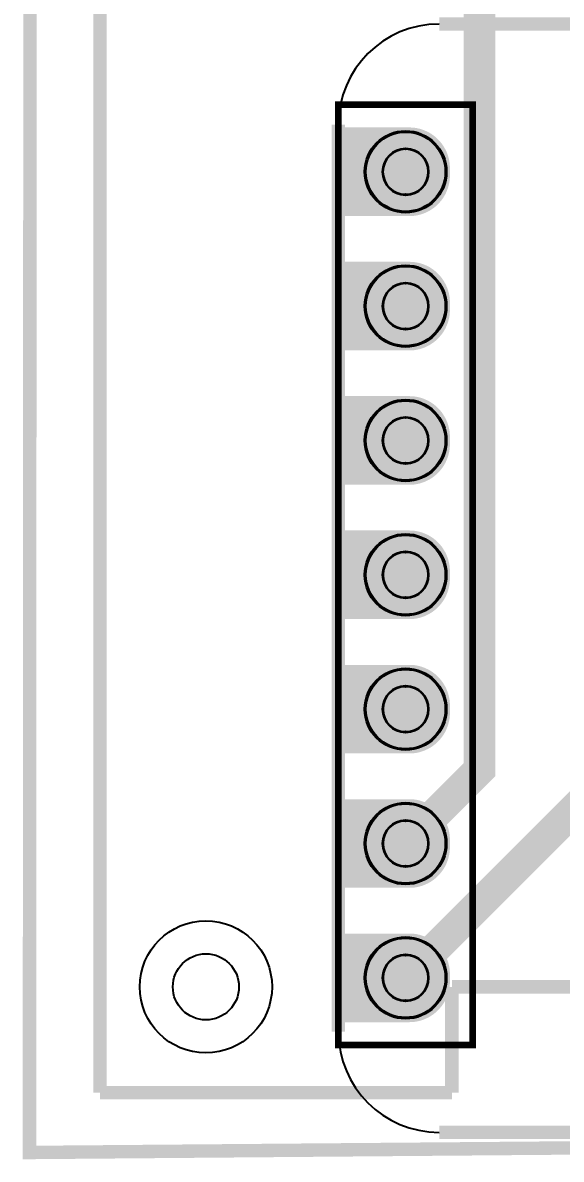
# Model space of a CAD drawing. Header units: millimetres. Extents: x 6.9 to 37.1, y 62.1 to 98.2.
# Drawn here: x 6.86 to 17.04, y 64.64 to 86.13 of the extents above; entities that cross this region are included whole.
import ezdxf

# ---------------------------------------------------------------- set-up
doc = ezdxf.new("R2010")
doc.units = ezdxf.units.MM
for name, color, linetype, true_color in [('BoardOutLine', 7, 'Continuous', 0xff00ff), ('BottomSolderMaskLayer', 7, 'Continuous', 0xaa00ff), ('Document', 7, 'Continuous', 0xffffff), ('Multi-Layer', 7, 'Continuous', 0xc0c0c0), ('TopLayer', 7, 'Continuous', 0xff0000), ('TopPasteMaskLayer', 7, 'Continuous', 0x808080), ('TopSilkLayer', 7, 'Continuous', 0xffcc00), ('TopSolderMaskLayer', 7, 'Continuous', 0x800080)]:
    doc.layers.add(name, color=color, linetype=linetype, true_color=true_color)

msp = doc.modelspace()

# ---------------------------------------------------------------- hatches: boundary and pattern name
at = {"layer": 'BottomSolderMaskLayer'}
for points in [[(13.322, 83.312, 1), (14.872, 83.312, 1)], [(13.322, 80.772, 1), (14.872, 80.772, 1)], [(13.322, 78.232, 1), (14.872, 78.232, 1)], [(13.322, 75.692, 1), (14.872, 75.692, 1)], [(13.322, 73.152, 1), (14.872, 73.152, 1)], [(13.322, 70.612, 1), (14.872, 70.612, 1)], [(13.322, 68.072, 1), (14.872, 68.072, 1)]]:
    msp.add_hatch(color=256, dxfattribs=at).paths.add_polyline_path(points)
at = {"layer": 'Multi-Layer'}
for points in [[(13.347, 83.312, 1), (14.847, 83.312, 1)], [(13.347, 80.772, 1), (14.847, 80.772, 1)], [(13.347, 78.232, 1), (14.847, 78.232, 1)], [(13.347, 75.692, 1), (14.847, 75.692, 1)], [(13.347, 73.152, 1), (14.847, 73.152, 1)], [(13.347, 70.612, 1), (14.847, 70.612, 1)], [(13.347, 68.072, 1), (14.847, 68.072, 1)]]:
    msp.add_hatch(color=256, dxfattribs=at).paths.add_polyline_path(points)
at = {"layer": 'TopLayer'}
for points in [[(12.776, 84.125), (14.161, 84.125), (14.2, 84.124), (14.239, 84.121), (14.278, 84.116), (14.316, 84.108), (14.354, 84.099), (14.392, 84.088), (14.429, 84.075), (14.465, 84.06), (14.501, 84.043), (14.535, 84.024), (14.569, 84.004), (14.601, 83.982), (14.632, 83.958), (14.662, 83.932), (14.69, 83.905), (14.717, 83.877), (14.743, 83.847), (14.767, 83.816), (14.789, 83.784), (14.809, 83.75), (14.828, 83.716), (14.845, 83.68), (14.86, 83.644), (14.873, 83.607), (14.884, 83.57), (14.893, 83.531), (14.901, 83.493), (14.906, 83.454), (14.909, 83.415), (14.91, 83.376), (14.91, 83.249), (14.909, 83.209), (14.906, 83.17), (14.901, 83.131), (14.894, 83.093), (14.884, 83.055), (14.873, 83.017), (14.86, 82.98), (14.845, 82.944), (14.828, 82.908), (14.81, 82.874), (14.789, 82.84), (14.767, 82.808), (14.743, 82.777), (14.717, 82.747), (14.69, 82.719), (14.662, 82.692), (14.632, 82.666), (14.601, 82.642), (14.569, 82.62), (14.535, 82.6), (14.501, 82.581), (14.465, 82.564), (14.429, 82.549), (14.392, 82.536), (14.354, 82.525), (14.316, 82.516), (14.278, 82.508), (14.239, 82.503), (14.2, 82.5), (14.161, 82.499), (12.776, 82.499), (12.776, 84.125)], [(12.776, 81.585), (14.161, 81.585), (14.2, 81.584), (14.239, 81.581), (14.278, 81.576), (14.316, 81.568), (14.354, 81.559), (14.392, 81.548), (14.429, 81.535), (14.465, 81.52), (14.501, 81.503), (14.535, 81.484), (14.569, 81.464), (14.601, 81.442), (14.632, 81.418), (14.662, 81.392), (14.69, 81.365), (14.717, 81.337), (14.743, 81.307), (14.767, 81.276), (14.789, 81.244), (14.809, 81.21), (14.828, 81.176), (14.845, 81.14), (14.86, 81.104), (14.873, 81.067), (14.884, 81.03), (14.893, 80.991), (14.901, 80.953), (14.906, 80.914), (14.909, 80.875), (14.91, 80.836), (14.91, 80.709), (14.909, 80.669), (14.906, 80.63), (14.901, 80.591), (14.894, 80.553), (14.884, 80.515), (14.873, 80.477), (14.86, 80.44), (14.845, 80.404), (14.828, 80.368), (14.81, 80.334), (14.789, 80.3), (14.767, 80.268), (14.743, 80.237), (14.717, 80.207), (14.69, 80.179), (14.662, 80.152), (14.632, 80.126), (14.601, 80.102), (14.569, 80.08), (14.535, 80.06), (14.501, 80.041), (14.465, 80.024), (14.429, 80.009), (14.392, 79.996), (14.354, 79.985), (14.316, 79.976), (14.278, 79.968), (14.239, 79.963), (14.2, 79.96), (14.161, 79.959), (12.776, 79.959), (12.776, 81.585)], [(12.776, 79.045), (14.161, 79.045), (14.2, 79.044), (14.239, 79.041), (14.278, 79.036), (14.316, 79.028), (14.354, 79.019), (14.392, 79.008), (14.429, 78.995), (14.465, 78.98), (14.501, 78.963), (14.535, 78.944), (14.569, 78.924), (14.601, 78.902), (14.632, 78.878), (14.662, 78.852), (14.69, 78.825), (14.717, 78.797), (14.743, 78.767), (14.767, 78.736), (14.789, 78.704), (14.809, 78.67), (14.828, 78.636), (14.845, 78.6), (14.86, 78.564), (14.873, 78.527), (14.884, 78.49), (14.893, 78.451), (14.901, 78.413), (14.906, 78.374), (14.909, 78.335), (14.91, 78.296), (14.91, 78.169), (14.909, 78.129), (14.906, 78.09), (14.901, 78.051), (14.894, 78.013), (14.884, 77.975), (14.873, 77.937), (14.86, 77.9), (14.845, 77.864), (14.828, 77.828), (14.81, 77.794), (14.789, 77.76), (14.767, 77.728), (14.743, 77.697), (14.717, 77.667), (14.69, 77.639), (14.662, 77.612), (14.632, 77.586), (14.601, 77.562), (14.569, 77.54), (14.535, 77.52), (14.501, 77.501), (14.465, 77.484), (14.429, 77.469), (14.392, 77.456), (14.354, 77.445), (14.316, 77.436), (14.278, 77.428), (14.239, 77.423), (14.2, 77.42), (14.161, 77.419), (12.776, 77.419), (12.776, 79.045)], [(12.776, 76.505), (14.161, 76.505), (14.2, 76.504), (14.239, 76.501), (14.278, 76.496), (14.316, 76.488), (14.354, 76.479), (14.392, 76.468), (14.429, 76.455), (14.465, 76.44), (14.501, 76.423), (14.535, 76.404), (14.569, 76.384), (14.601, 76.362), (14.632, 76.338), (14.662, 76.312), (14.69, 76.285), (14.717, 76.257), (14.743, 76.227), (14.767, 76.196), (14.789, 76.164), (14.809, 76.13), (14.828, 76.096), (14.845, 76.06), (14.86, 76.024), (14.873, 75.987), (14.884, 75.95), (14.893, 75.911), (14.901, 75.873), (14.906, 75.834), (14.909, 75.795), (14.91, 75.756), (14.91, 75.629), (14.909, 75.589), (14.906, 75.55), (14.901, 75.511), (14.894, 75.473), (14.884, 75.435), (14.873, 75.397), (14.86, 75.36), (14.845, 75.324), (14.828, 75.288), (14.81, 75.254), (14.789, 75.22), (14.767, 75.188), (14.743, 75.157), (14.717, 75.127), (14.69, 75.099), (14.662, 75.072), (14.632, 75.046), (14.601, 75.022), (14.569, 75), (14.535, 74.98), (14.501, 74.961), (14.465, 74.944), (14.429, 74.929), (14.392, 74.916), (14.354, 74.905), (14.316, 74.896), (14.278, 74.888), (14.239, 74.883), (14.2, 74.88), (14.161, 74.879), (12.776, 74.879), (12.776, 76.505)], [(12.776, 73.965), (14.161, 73.965), (14.2, 73.964), (14.239, 73.961), (14.278, 73.956), (14.316, 73.948), (14.354, 73.939), (14.392, 73.928), (14.429, 73.915), (14.465, 73.9), (14.501, 73.883), (14.535, 73.864), (14.569, 73.844), (14.601, 73.822), (14.632, 73.798), (14.662, 73.772), (14.69, 73.745), (14.717, 73.717), (14.743, 73.687), (14.767, 73.656), (14.789, 73.624), (14.809, 73.59), (14.828, 73.556), (14.845, 73.52), (14.86, 73.484), (14.873, 73.447), (14.884, 73.41), (14.893, 73.371), (14.901, 73.333), (14.906, 73.294), (14.909, 73.255), (14.91, 73.216), (14.91, 73.089), (14.909, 73.049), (14.906, 73.01), (14.901, 72.971), (14.894, 72.933), (14.884, 72.895), (14.873, 72.857), (14.86, 72.82), (14.845, 72.784), (14.828, 72.748), (14.81, 72.714), (14.789, 72.68), (14.767, 72.648), (14.743, 72.617), (14.717, 72.587), (14.69, 72.559), (14.662, 72.532), (14.632, 72.506), (14.601, 72.482), (14.569, 72.46), (14.535, 72.44), (14.501, 72.421), (14.465, 72.404), (14.429, 72.389), (14.392, 72.376), (14.354, 72.365), (14.316, 72.356), (14.278, 72.348), (14.239, 72.343), (14.2, 72.34), (14.161, 72.339), (12.776, 72.339), (12.776, 73.965)], [(12.776, 71.425), (14.161, 71.425), (14.2, 71.424), (14.239, 71.421), (14.278, 71.416), (14.316, 71.408), (14.354, 71.399), (14.392, 71.388), (14.429, 71.375), (14.465, 71.36), (14.501, 71.343), (14.535, 71.324), (14.569, 71.304), (14.601, 71.282), (14.632, 71.258), (14.662, 71.232), (14.69, 71.205), (14.717, 71.177), (14.743, 71.147), (14.767, 71.116), (14.789, 71.084), (14.809, 71.05), (14.828, 71.016), (14.845, 70.98), (14.86, 70.944), (14.873, 70.907), (14.884, 70.87), (14.893, 70.831), (14.901, 70.793), (14.906, 70.754), (14.909, 70.715), (14.91, 70.676), (14.91, 70.549), (14.909, 70.509), (14.906, 70.47), (14.901, 70.431), (14.894, 70.393), (14.884, 70.355), (14.873, 70.317), (14.86, 70.28), (14.845, 70.244), (14.828, 70.208), (14.81, 70.174), (14.789, 70.14), (14.767, 70.108), (14.743, 70.077), (14.717, 70.047), (14.69, 70.019), (14.662, 69.992), (14.632, 69.966), (14.601, 69.942), (14.569, 69.92), (14.535, 69.9), (14.501, 69.881), (14.465, 69.864), (14.429, 69.849), (14.392, 69.836), (14.354, 69.825), (14.316, 69.816), (14.278, 69.808), (14.239, 69.803), (14.2, 69.8), (14.161, 69.799), (14.161, 69.799), (12.776, 69.799), (12.776, 71.425)], [(12.776, 68.885), (14.161, 68.885), (14.2, 68.884), (14.239, 68.881), (14.278, 68.876), (14.316, 68.868), (14.354, 68.859), (14.392, 68.848), (14.429, 68.835), (14.465, 68.82), (14.501, 68.803), (14.535, 68.784), (14.569, 68.764), (14.601, 68.742), (14.632, 68.718), (14.662, 68.692), (14.69, 68.665), (14.717, 68.637), (14.743, 68.607), (14.767, 68.576), (14.789, 68.544), (14.809, 68.51), (14.828, 68.476), (14.845, 68.44), (14.86, 68.404), (14.873, 68.367), (14.884, 68.33), (14.893, 68.291), (14.901, 68.253), (14.906, 68.214), (14.909, 68.175), (14.91, 68.136), (14.91, 68.009), (14.909, 67.969), (14.906, 67.93), (14.901, 67.891), (14.894, 67.853), (14.884, 67.815), (14.873, 67.777), (14.86, 67.74), (14.845, 67.704), (14.828, 67.668), (14.81, 67.634), (14.789, 67.6), (14.767, 67.568), (14.743, 67.537), (14.717, 67.507), (14.69, 67.479), (14.662, 67.452), (14.632, 67.426), (14.601, 67.402), (14.569, 67.38), (14.535, 67.36), (14.501, 67.341), (14.465, 67.324), (14.429, 67.309), (14.392, 67.296), (14.354, 67.285), (14.316, 67.276), (14.278, 67.268), (14.239, 67.263), (14.2, 67.26), (14.161, 67.259), (14.161, 67.259), (12.776, 67.259), (12.776, 68.885)]]:
    msp.add_hatch(color=256, dxfattribs=at).paths.add_polyline_path(points)
at = {"layer": 'TopPasteMaskLayer'}
for points in [[(12.776, 84.125), (14.161, 84.125), (14.2, 84.124), (14.239, 84.121), (14.278, 84.116), (14.316, 84.108), (14.354, 84.099), (14.392, 84.088), (14.429, 84.075), (14.465, 84.06), (14.501, 84.043), (14.535, 84.024), (14.569, 84.004), (14.601, 83.982), (14.632, 83.958), (14.662, 83.932), (14.69, 83.905), (14.717, 83.877), (14.743, 83.847), (14.767, 83.816), (14.789, 83.784), (14.809, 83.75), (14.828, 83.716), (14.845, 83.68), (14.86, 83.644), (14.873, 83.607), (14.884, 83.57), (14.893, 83.531), (14.901, 83.493), (14.906, 83.454), (14.909, 83.415), (14.91, 83.376), (14.91, 83.249), (14.909, 83.209), (14.906, 83.17), (14.901, 83.131), (14.894, 83.093), (14.884, 83.055), (14.873, 83.017), (14.86, 82.98), (14.845, 82.944), (14.828, 82.908), (14.81, 82.874), (14.789, 82.84), (14.767, 82.808), (14.743, 82.777), (14.717, 82.747), (14.69, 82.719), (14.662, 82.692), (14.632, 82.666), (14.601, 82.642), (14.569, 82.62), (14.535, 82.6), (14.501, 82.581), (14.465, 82.564), (14.429, 82.549), (14.392, 82.536), (14.354, 82.525), (14.316, 82.516), (14.278, 82.508), (14.239, 82.503), (14.2, 82.5), (14.161, 82.499), (12.776, 82.499), (12.776, 84.125)], [(12.776, 81.585), (14.161, 81.585), (14.2, 81.584), (14.239, 81.581), (14.278, 81.576), (14.316, 81.568), (14.354, 81.559), (14.392, 81.548), (14.429, 81.535), (14.465, 81.52), (14.501, 81.503), (14.535, 81.484), (14.569, 81.464), (14.601, 81.442), (14.632, 81.418), (14.662, 81.392), (14.69, 81.365), (14.717, 81.337), (14.743, 81.307), (14.767, 81.276), (14.789, 81.244), (14.809, 81.21), (14.828, 81.176), (14.845, 81.14), (14.86, 81.104), (14.873, 81.067), (14.884, 81.03), (14.893, 80.991), (14.901, 80.953), (14.906, 80.914), (14.909, 80.875), (14.91, 80.836), (14.91, 80.709), (14.909, 80.669), (14.906, 80.63), (14.901, 80.591), (14.894, 80.553), (14.884, 80.515), (14.873, 80.477), (14.86, 80.44), (14.845, 80.404), (14.828, 80.368), (14.81, 80.334), (14.789, 80.3), (14.767, 80.268), (14.743, 80.237), (14.717, 80.207), (14.69, 80.179), (14.662, 80.152), (14.632, 80.126), (14.601, 80.102), (14.569, 80.08), (14.535, 80.06), (14.501, 80.041), (14.465, 80.024), (14.429, 80.009), (14.392, 79.996), (14.354, 79.985), (14.316, 79.976), (14.278, 79.968), (14.239, 79.963), (14.2, 79.96), (14.161, 79.959), (12.776, 79.959), (12.776, 81.585)], [(12.776, 79.045), (14.161, 79.045), (14.2, 79.044), (14.239, 79.041), (14.278, 79.036), (14.316, 79.028), (14.354, 79.019), (14.392, 79.008), (14.429, 78.995), (14.465, 78.98), (14.501, 78.963), (14.535, 78.944), (14.569, 78.924), (14.601, 78.902), (14.632, 78.878), (14.662, 78.852), (14.69, 78.825), (14.717, 78.797), (14.743, 78.767), (14.767, 78.736), (14.789, 78.704), (14.809, 78.67), (14.828, 78.636), (14.845, 78.6), (14.86, 78.564), (14.873, 78.527), (14.884, 78.49), (14.893, 78.451), (14.901, 78.413), (14.906, 78.374), (14.909, 78.335), (14.91, 78.296), (14.91, 78.169), (14.909, 78.129), (14.906, 78.09), (14.901, 78.051), (14.894, 78.013), (14.884, 77.975), (14.873, 77.937), (14.86, 77.9), (14.845, 77.864), (14.828, 77.828), (14.81, 77.794), (14.789, 77.76), (14.767, 77.728), (14.743, 77.697), (14.717, 77.667), (14.69, 77.639), (14.662, 77.612), (14.632, 77.586), (14.601, 77.562), (14.569, 77.54), (14.535, 77.52), (14.501, 77.501), (14.465, 77.484), (14.429, 77.469), (14.392, 77.456), (14.354, 77.445), (14.316, 77.436), (14.278, 77.428), (14.239, 77.423), (14.2, 77.42), (14.161, 77.419), (12.776, 77.419), (12.776, 79.045)], [(12.776, 76.505), (14.161, 76.505), (14.2, 76.504), (14.239, 76.501), (14.278, 76.496), (14.316, 76.488), (14.354, 76.479), (14.392, 76.468), (14.429, 76.455), (14.465, 76.44), (14.501, 76.423), (14.535, 76.404), (14.569, 76.384), (14.601, 76.362), (14.632, 76.338), (14.662, 76.312), (14.69, 76.285), (14.717, 76.257), (14.743, 76.227), (14.767, 76.196), (14.789, 76.164), (14.809, 76.13), (14.828, 76.096), (14.845, 76.06), (14.86, 76.024), (14.873, 75.987), (14.884, 75.95), (14.893, 75.911), (14.901, 75.873), (14.906, 75.834), (14.909, 75.795), (14.91, 75.756), (14.91, 75.629), (14.909, 75.589), (14.906, 75.55), (14.901, 75.511), (14.894, 75.473), (14.884, 75.435), (14.873, 75.397), (14.86, 75.36), (14.845, 75.324), (14.828, 75.288), (14.81, 75.254), (14.789, 75.22), (14.767, 75.188), (14.743, 75.157), (14.717, 75.127), (14.69, 75.099), (14.662, 75.072), (14.632, 75.046), (14.601, 75.022), (14.569, 75), (14.535, 74.98), (14.501, 74.961), (14.465, 74.944), (14.429, 74.929), (14.392, 74.916), (14.354, 74.905), (14.316, 74.896), (14.278, 74.888), (14.239, 74.883), (14.2, 74.88), (14.161, 74.879), (12.776, 74.879), (12.776, 76.505)], [(12.776, 73.965), (14.161, 73.965), (14.2, 73.964), (14.239, 73.961), (14.278, 73.956), (14.316, 73.948), (14.354, 73.939), (14.392, 73.928), (14.429, 73.915), (14.465, 73.9), (14.501, 73.883), (14.535, 73.864), (14.569, 73.844), (14.601, 73.822), (14.632, 73.798), (14.662, 73.772), (14.69, 73.745), (14.717, 73.717), (14.743, 73.687), (14.767, 73.656), (14.789, 73.624), (14.809, 73.59), (14.828, 73.556), (14.845, 73.52), (14.86, 73.484), (14.873, 73.447), (14.884, 73.41), (14.893, 73.371), (14.901, 73.333), (14.906, 73.294), (14.909, 73.255), (14.91, 73.216), (14.91, 73.089), (14.909, 73.049), (14.906, 73.01), (14.901, 72.971), (14.894, 72.933), (14.884, 72.895), (14.873, 72.857), (14.86, 72.82), (14.845, 72.784), (14.828, 72.748), (14.81, 72.714), (14.789, 72.68), (14.767, 72.648), (14.743, 72.617), (14.717, 72.587), (14.69, 72.559), (14.662, 72.532), (14.632, 72.506), (14.601, 72.482), (14.569, 72.46), (14.535, 72.44), (14.501, 72.421), (14.465, 72.404), (14.429, 72.389), (14.392, 72.376), (14.354, 72.365), (14.316, 72.356), (14.278, 72.348), (14.239, 72.343), (14.2, 72.34), (14.161, 72.339), (12.776, 72.339), (12.776, 73.965)], [(12.776, 71.425), (14.161, 71.425), (14.2, 71.424), (14.239, 71.421), (14.278, 71.416), (14.316, 71.408), (14.354, 71.399), (14.392, 71.388), (14.429, 71.375), (14.465, 71.36), (14.501, 71.343), (14.535, 71.324), (14.569, 71.304), (14.601, 71.282), (14.632, 71.258), (14.662, 71.232), (14.69, 71.205), (14.717, 71.177), (14.743, 71.147), (14.767, 71.116), (14.789, 71.084), (14.809, 71.05), (14.828, 71.016), (14.845, 70.98), (14.86, 70.944), (14.873, 70.907), (14.884, 70.87), (14.893, 70.831), (14.901, 70.793), (14.906, 70.754), (14.909, 70.715), (14.91, 70.676), (14.91, 70.549), (14.909, 70.509), (14.906, 70.47), (14.901, 70.431), (14.894, 70.393), (14.884, 70.355), (14.873, 70.317), (14.86, 70.28), (14.845, 70.244), (14.828, 70.208), (14.81, 70.174), (14.789, 70.14), (14.767, 70.108), (14.743, 70.077), (14.717, 70.047), (14.69, 70.019), (14.662, 69.992), (14.632, 69.966), (14.601, 69.942), (14.569, 69.92), (14.535, 69.9), (14.501, 69.881), (14.465, 69.864), (14.429, 69.849), (14.392, 69.836), (14.354, 69.825), (14.316, 69.816), (14.278, 69.808), (14.239, 69.803), (14.2, 69.8), (14.161, 69.799), (14.161, 69.799), (12.776, 69.799), (12.776, 71.425)], [(12.776, 68.885), (14.161, 68.885), (14.2, 68.884), (14.239, 68.881), (14.278, 68.876), (14.316, 68.868), (14.354, 68.859), (14.392, 68.848), (14.429, 68.835), (14.465, 68.82), (14.501, 68.803), (14.535, 68.784), (14.569, 68.764), (14.601, 68.742), (14.632, 68.718), (14.662, 68.692), (14.69, 68.665), (14.717, 68.637), (14.743, 68.607), (14.767, 68.576), (14.789, 68.544), (14.809, 68.51), (14.828, 68.476), (14.845, 68.44), (14.86, 68.404), (14.873, 68.367), (14.884, 68.33), (14.893, 68.291), (14.901, 68.253), (14.906, 68.214), (14.909, 68.175), (14.91, 68.136), (14.91, 68.009), (14.909, 67.969), (14.906, 67.93), (14.901, 67.891), (14.894, 67.853), (14.884, 67.815), (14.873, 67.777), (14.86, 67.74), (14.845, 67.704), (14.828, 67.668), (14.81, 67.634), (14.789, 67.6), (14.767, 67.568), (14.743, 67.537), (14.717, 67.507), (14.69, 67.479), (14.662, 67.452), (14.632, 67.426), (14.601, 67.402), (14.569, 67.38), (14.535, 67.36), (14.501, 67.341), (14.465, 67.324), (14.429, 67.309), (14.392, 67.296), (14.354, 67.285), (14.316, 67.276), (14.278, 67.268), (14.239, 67.263), (14.2, 67.26), (14.161, 67.259), (14.161, 67.259), (12.776, 67.259), (12.776, 68.885)]]:
    msp.add_hatch(color=256, dxfattribs=at).paths.add_polyline_path(points)
at = {"layer": 'TopSolderMaskLayer'}
for points in [[(12.751, 84.15), (14.168, 84.15), (14.208, 84.149), (14.248, 84.146), (14.288, 84.141), (14.328, 84.133), (14.367, 84.124), (14.405, 84.112), (14.443, 84.099), (14.48, 84.083), (14.516, 84.066), (14.552, 84.047), (14.586, 84.026), (14.619, 84.003), (14.651, 83.978), (14.681, 83.952), (14.711, 83.924), (14.738, 83.895), (14.764, 83.864), (14.789, 83.832), (14.811, 83.798), (14.832, 83.764), (14.852, 83.728), (14.869, 83.692), (14.884, 83.655), (14.898, 83.616), (14.909, 83.578), (14.919, 83.538), (14.926, 83.499), (14.931, 83.458), (14.934, 83.418), (14.935, 83.378), (14.935, 83.247), (14.934, 83.206), (14.931, 83.166), (14.926, 83.126), (14.919, 83.086), (14.909, 83.047), (14.898, 83.008), (14.884, 82.97), (14.869, 82.932), (14.852, 82.896), (14.833, 82.86), (14.812, 82.826), (14.789, 82.792), (14.764, 82.76), (14.738, 82.73), (14.711, 82.7), (14.681, 82.672), (14.651, 82.646), (14.619, 82.621), (14.586, 82.599), (14.552, 82.577), (14.516, 82.558), (14.48, 82.541), (14.443, 82.525), (14.405, 82.512), (14.367, 82.5), (14.328, 82.491), (14.288, 82.483), (14.248, 82.478), (14.208, 82.475), (14.168, 82.474), (12.751, 82.474), (12.751, 84.15)], [(13.322, 83.312, 1), (14.872, 83.312, 1)], [(12.751, 81.61), (14.168, 81.61), (14.208, 81.609), (14.248, 81.606), (14.288, 81.601), (14.328, 81.593), (14.367, 81.584), (14.405, 81.572), (14.443, 81.559), (14.48, 81.543), (14.516, 81.526), (14.552, 81.507), (14.586, 81.486), (14.619, 81.463), (14.651, 81.438), (14.681, 81.412), (14.711, 81.384), (14.738, 81.355), (14.764, 81.324), (14.789, 81.292), (14.811, 81.258), (14.832, 81.224), (14.852, 81.188), (14.869, 81.152), (14.884, 81.115), (14.898, 81.076), (14.909, 81.038), (14.919, 80.998), (14.926, 80.959), (14.931, 80.918), (14.934, 80.878), (14.935, 80.838), (14.935, 80.707), (14.934, 80.666), (14.931, 80.626), (14.926, 80.586), (14.919, 80.546), (14.909, 80.507), (14.898, 80.468), (14.884, 80.43), (14.869, 80.392), (14.852, 80.356), (14.833, 80.32), (14.812, 80.286), (14.789, 80.252), (14.764, 80.22), (14.738, 80.19), (14.711, 80.16), (14.681, 80.132), (14.651, 80.106), (14.619, 80.081), (14.586, 80.059), (14.552, 80.037), (14.516, 80.018), (14.48, 80.001), (14.443, 79.985), (14.405, 79.972), (14.367, 79.96), (14.328, 79.951), (14.288, 79.943), (14.248, 79.938), (14.208, 79.935), (14.168, 79.934), (12.751, 79.934), (12.751, 81.61)], [(13.322, 80.772, 1), (14.872, 80.772, 1)], [(12.751, 79.07), (14.168, 79.07), (14.208, 79.069), (14.248, 79.066), (14.288, 79.061), (14.328, 79.053), (14.367, 79.044), (14.405, 79.032), (14.443, 79.019), (14.48, 79.003), (14.516, 78.986), (14.552, 78.967), (14.586, 78.946), (14.619, 78.923), (14.651, 78.898), (14.681, 78.872), (14.711, 78.844), (14.738, 78.815), (14.764, 78.784), (14.789, 78.752), (14.811, 78.718), (14.832, 78.684), (14.852, 78.648), (14.869, 78.612), (14.884, 78.575), (14.898, 78.536), (14.909, 78.498), (14.919, 78.458), (14.926, 78.419), (14.931, 78.378), (14.934, 78.338), (14.935, 78.298), (14.935, 78.167), (14.934, 78.126), (14.931, 78.086), (14.926, 78.046), (14.919, 78.006), (14.909, 77.967), (14.898, 77.928), (14.884, 77.89), (14.869, 77.852), (14.852, 77.816), (14.833, 77.78), (14.812, 77.746), (14.789, 77.712), (14.764, 77.68), (14.738, 77.65), (14.711, 77.62), (14.681, 77.592), (14.651, 77.566), (14.619, 77.541), (14.586, 77.519), (14.552, 77.497), (14.516, 77.478), (14.48, 77.461), (14.443, 77.445), (14.405, 77.432), (14.367, 77.42), (14.328, 77.411), (14.288, 77.403), (14.248, 77.398), (14.208, 77.395), (14.168, 77.394), (12.751, 77.394), (12.751, 79.07)], [(13.322, 78.232, 1), (14.872, 78.232, 1)], [(12.751, 76.53), (14.168, 76.53), (14.208, 76.529), (14.248, 76.526), (14.288, 76.521), (14.328, 76.513), (14.367, 76.504), (14.405, 76.492), (14.443, 76.479), (14.48, 76.463), (14.516, 76.446), (14.552, 76.427), (14.586, 76.406), (14.619, 76.383), (14.651, 76.358), (14.681, 76.332), (14.711, 76.304), (14.738, 76.275), (14.764, 76.244), (14.789, 76.212), (14.811, 76.178), (14.832, 76.144), (14.852, 76.108), (14.869, 76.072), (14.884, 76.035), (14.898, 75.996), (14.909, 75.958), (14.919, 75.918), (14.926, 75.879), (14.931, 75.838), (14.934, 75.798), (14.935, 75.758), (14.935, 75.627), (14.934, 75.586), (14.931, 75.546), (14.926, 75.506), (14.919, 75.466), (14.909, 75.427), (14.898, 75.388), (14.884, 75.35), (14.869, 75.312), (14.852, 75.276), (14.833, 75.24), (14.812, 75.206), (14.789, 75.172), (14.764, 75.14), (14.738, 75.11), (14.711, 75.08), (14.681, 75.052), (14.651, 75.026), (14.619, 75.001), (14.586, 74.979), (14.552, 74.957), (14.516, 74.938), (14.48, 74.921), (14.443, 74.905), (14.405, 74.892), (14.367, 74.88), (14.328, 74.871), (14.288, 74.863), (14.248, 74.858), (14.208, 74.855), (14.168, 74.854), (12.751, 74.854), (12.751, 76.53)], [(13.322, 75.692, 1), (14.872, 75.692, 1)], [(12.751, 73.99), (14.168, 73.99), (14.208, 73.989), (14.248, 73.986), (14.288, 73.981), (14.328, 73.973), (14.367, 73.964), (14.405, 73.952), (14.443, 73.939), (14.48, 73.923), (14.516, 73.906), (14.552, 73.887), (14.586, 73.866), (14.619, 73.843), (14.651, 73.818), (14.681, 73.792), (14.711, 73.764), (14.738, 73.735), (14.764, 73.704), (14.789, 73.672), (14.811, 73.638), (14.832, 73.604), (14.852, 73.568), (14.869, 73.532), (14.884, 73.495), (14.898, 73.456), (14.909, 73.418), (14.919, 73.378), (14.926, 73.339), (14.931, 73.298), (14.934, 73.258), (14.935, 73.218), (14.935, 73.087), (14.934, 73.046), (14.931, 73.006), (14.926, 72.966), (14.919, 72.926), (14.909, 72.887), (14.898, 72.848), (14.884, 72.81), (14.869, 72.772), (14.852, 72.736), (14.833, 72.7), (14.812, 72.666), (14.789, 72.632), (14.764, 72.6), (14.738, 72.57), (14.711, 72.54), (14.681, 72.512), (14.651, 72.486), (14.619, 72.461), (14.586, 72.439), (14.552, 72.417), (14.516, 72.398), (14.48, 72.381), (14.443, 72.365), (14.405, 72.352), (14.367, 72.34), (14.328, 72.331), (14.288, 72.323), (14.248, 72.318), (14.208, 72.315), (14.168, 72.314), (12.751, 72.314), (12.751, 73.99)], [(13.322, 73.152, 1), (14.872, 73.152, 1)], [(12.751, 71.45), (14.168, 71.45), (14.208, 71.449), (14.248, 71.446), (14.288, 71.441), (14.328, 71.433), (14.367, 71.424), (14.405, 71.412), (14.443, 71.399), (14.48, 71.383), (14.516, 71.366), (14.552, 71.347), (14.586, 71.326), (14.619, 71.303), (14.651, 71.278), (14.681, 71.252), (14.711, 71.224), (14.738, 71.195), (14.764, 71.164), (14.789, 71.132), (14.811, 71.098), (14.832, 71.064), (14.852, 71.028), (14.869, 70.992), (14.884, 70.955), (14.898, 70.916), (14.909, 70.878), (14.919, 70.838), (14.926, 70.799), (14.931, 70.758), (14.934, 70.718), (14.935, 70.678), (14.935, 70.547), (14.934, 70.506), (14.931, 70.466), (14.926, 70.426), (14.919, 70.386), (14.909, 70.347), (14.898, 70.308), (14.884, 70.27), (14.869, 70.232), (14.852, 70.196), (14.833, 70.16), (14.812, 70.126), (14.789, 70.092), (14.764, 70.06), (14.738, 70.03), (14.711, 70), (14.681, 69.972), (14.651, 69.946), (14.619, 69.921), (14.586, 69.899), (14.552, 69.877), (14.516, 69.858), (14.48, 69.841), (14.443, 69.825), (14.405, 69.812), (14.367, 69.8), (14.328, 69.791), (14.288, 69.783), (14.248, 69.778), (14.208, 69.775), (14.168, 69.774), (14.168, 69.774), (12.751, 69.774), (12.751, 71.45)], [(13.322, 70.612, 1), (14.872, 70.612, 1)], [(12.751, 68.91), (14.168, 68.91), (14.208, 68.909), (14.248, 68.906), (14.288, 68.901), (14.328, 68.893), (14.367, 68.884), (14.405, 68.872), (14.443, 68.859), (14.48, 68.843), (14.516, 68.826), (14.552, 68.807), (14.586, 68.786), (14.619, 68.763), (14.651, 68.738), (14.681, 68.712), (14.711, 68.684), (14.738, 68.655), (14.764, 68.624), (14.789, 68.592), (14.811, 68.558), (14.832, 68.524), (14.852, 68.488), (14.869, 68.452), (14.884, 68.415), (14.898, 68.376), (14.909, 68.338), (14.919, 68.298), (14.926, 68.259), (14.931, 68.218), (14.934, 68.178), (14.935, 68.138), (14.935, 68.007), (14.934, 67.966), (14.931, 67.926), (14.926, 67.886), (14.919, 67.846), (14.909, 67.807), (14.898, 67.768), (14.884, 67.73), (14.869, 67.692), (14.852, 67.656), (14.833, 67.62), (14.812, 67.586), (14.789, 67.552), (14.764, 67.52), (14.738, 67.49), (14.711, 67.46), (14.681, 67.432), (14.651, 67.406), (14.619, 67.381), (14.586, 67.359), (14.552, 67.337), (14.516, 67.318), (14.48, 67.301), (14.443, 67.285), (14.405, 67.272), (14.367, 67.26), (14.328, 67.251), (14.288, 67.243), (14.248, 67.238), (14.208, 67.235), (14.168, 67.234), (14.168, 67.234), (12.751, 67.234), (12.751, 68.91)], [(13.322, 68.072, 1), (14.872, 68.072, 1)]]:
    msp.add_hatch(color=256, dxfattribs=at).paths.add_polyline_path(points)

# ---------------------------------------------------------------- linework, layer by layer
at = {"layer": 'BoardOutLine', "const_width": 0.254}
msp.add_lwpolyline([(7, 97), (37, 97), (36.957, 64.897), (22.098, 64.897), (6.985, 64.77), (7, 97)], close=True, dxfattribs=at)
at = {"layer": 'BottomSolderMaskLayer'}
for points in [[(14.1, 83.751), (14.094, 83.751)], [(14.1, 82.873), (14.094, 82.873)], [(14.1, 81.211), (14.094, 81.211)], [(14.1, 80.333), (14.094, 80.333)], [(14.1, 78.671), (14.094, 78.671)], [(14.1, 77.793), (14.094, 77.793)], [(14.1, 76.131), (14.094, 76.131)], [(14.1, 75.253), (14.094, 75.253)], [(14.1, 73.591), (14.094, 73.591)], [(14.1, 72.713), (14.094, 72.713)], [(14.1, 71.051), (14.094, 71.051)], [(14.1, 70.173), (14.094, 70.173)], [(14.1, 68.511), (14.094, 68.511)], [(14.1, 67.633), (14.094, 67.633)]]:
    msp.add_lwpolyline(points, close=True, dxfattribs=at)
for centre in [(14.097, 83.312), (14.097, 80.772), (14.097, 78.232), (14.097, 75.692), (14.097, 73.152), (14.097, 70.612), (14.097, 68.072)]:
    msp.add_circle(centre, 0.775, dxfattribs=at)
for centre, start, end in [((14.094, 83.312), 90, 270), ((14.1, 83.312), 270, 90), ((14.094, 80.772), 90, 270), ((14.1, 80.772), 270, 90), ((14.094, 78.232), 90, 270), ((14.1, 78.232), 270, 90), ((14.094, 75.692), 90, 270), ((14.1, 75.692), 270, 90), ((14.094, 73.152), 90, 270), ((14.1, 73.152), 270, 90), ((14.094, 70.612), 90, 270), ((14.1, 70.612), 270, 90), ((14.094, 68.072), 90, 270), ((14.1, 68.072), 270, 90)]:
    msp.add_arc(centre, 0.439, start, end, dxfattribs=at)
at = {"layer": 'Document', "const_width": 0.254}
for points in [[(8.321, 93.702), (8.321, 65.902)], [(28.971, 67.902), (14.971, 67.902)], [(14.971, 65.902), (14.971, 67.902)], [(8.321, 65.902), (14.971, 65.902)]]:
    msp.add_lwpolyline(points, dxfattribs=at)
at = {"layer": 'Document'}
msp.add_circle((10.321, 67.902), 0.625, dxfattribs=at)
at = {"layer": 'Multi-Layer'}
for points in [[(14.1, 83.737), (14.094, 83.737)], [(14.1, 82.887), (14.094, 82.887)], [(14.1, 81.197), (14.095, 81.197)], [(14.1, 80.347), (14.095, 80.347)], [(14.1, 78.657), (14.095, 78.657)], [(14.1, 77.807), (14.095, 77.807)], [(14.1, 76.117), (14.095, 76.117)], [(14.1, 75.267), (14.095, 75.267)], [(14.1, 73.577), (14.095, 73.577)], [(14.1, 72.727), (14.095, 72.727)], [(14.1, 71.037), (14.095, 71.037)], [(14.1, 70.187), (14.095, 70.187)], [(14.1, 68.497), (14.095, 68.497)], [(14.1, 67.647), (14.095, 67.647)]]:
    msp.add_lwpolyline(points, close=True, dxfattribs=at)
for centre, radius in [((14.097, 83.312), 0.75), ((14.097, 80.772), 0.75), ((14.097, 78.232), 0.75), ((14.097, 75.692), 0.75), ((14.097, 73.152), 0.75), ((14.097, 70.612), 0.75), ((10.321, 67.902), 1.25), ((14.097, 68.072), 0.75)]:
    msp.add_circle(centre, radius, dxfattribs=at)
for centre, start, end in [((14.094, 83.312), 90, 270), ((14.1, 83.312), 270, 90), ((14.095, 80.772), 90, 270), ((14.1, 80.772), 270, 90), ((14.095, 78.232), 90, 270), ((14.1, 78.232), 270, 90), ((14.095, 75.692), 90, 270), ((14.1, 75.692), 270, 90), ((14.095, 73.152), 90, 270), ((14.1, 73.152), 270, 90), ((14.095, 70.612), 90, 270), ((14.1, 70.612), 270, 90), ((14.095, 68.072), 90, 270), ((14.1, 68.072), 270, 90)]:
    msp.add_arc(centre, 0.425, start, end, dxfattribs=at)
at = {"layer": 'TopLayer', "const_width": 0.6}
for points in [[(14.097, 68.072), (20.701, 74.676), (20.701, 92.202)], [(14.097, 70.612), (15.494, 72.009), (15.494, 92.202)], [(14.097, 83.312), (13.843, 83.312), (13.843, 83.312)], [(14.097, 80.772), (13.843, 80.772), (13.843, 80.772)], [(14.097, 78.232), (13.843, 78.232), (13.843, 78.232)], [(14.097, 75.692), (13.843, 75.692), (13.843, 75.692)], [(14.097, 73.152), (13.843, 73.152), (13.843, 73.152)], [(13.843, 70.612), (13.843, 70.612), (14.097, 70.612)], [(13.843, 68.072), (13.843, 68.072), (14.097, 68.072)]]:
    msp.add_lwpolyline(points, dxfattribs=at)
at = {"layer": 'TopSilkLayer', "const_width": 0.254}
for points in [[(8.321, 93.702), (8.321, 65.902)], [(14.732, 86.106), (28.702, 86.106)], [(12.827, 84.201), (12.827, 67.056)], [(14.971, 65.902), (14.971, 67.902)], [(28.971, 67.902), (14.971, 67.902)], [(8.321, 65.902), (14.971, 65.902)], [(14.732, 65.151), (28.702, 65.151)]]:
    msp.add_lwpolyline(points, dxfattribs=at)
at = {"layer": 'TopSilkLayer', "const_width": 0.127}
msp.add_lwpolyline([(15.367, 84.582), (12.827, 84.582), (12.827, 66.802), (15.367, 66.802), (15.367, 84.582)], close=True, dxfattribs=at)
at = {"layer": 'TopSilkLayer'}
for centre, start, end in [((14.732, 84.201), 90, 180), ((14.732, 67.056), 180, 270)]:
    msp.add_arc(centre, 1.905, start, end, dxfattribs=at)
at = {"layer": 'TopSolderMaskLayer'}
for points in [[(14.1, 83.751), (14.094, 83.751)], [(14.1, 82.873), (14.094, 82.873)], [(14.1, 81.211), (14.094, 81.211)], [(14.1, 80.333), (14.094, 80.333)], [(14.1, 78.671), (14.094, 78.671)], [(14.1, 77.793), (14.094, 77.793)], [(14.1, 76.131), (14.094, 76.131)], [(14.1, 75.253), (14.094, 75.253)], [(14.1, 73.591), (14.094, 73.591)], [(14.1, 72.713), (14.094, 72.713)], [(14.1, 71.051), (14.094, 71.051)], [(14.1, 70.173), (14.094, 70.173)], [(14.1, 68.511), (14.094, 68.511)], [(14.1, 67.633), (14.094, 67.633)]]:
    msp.add_lwpolyline(points, close=True, dxfattribs=at)
for centre in [(14.097, 83.312), (14.097, 80.772), (14.097, 78.232), (14.097, 75.692), (14.097, 73.152), (14.097, 70.612), (14.097, 68.072)]:
    msp.add_circle(centre, 0.775, dxfattribs=at)
for centre, start, end in [((14.094, 83.312), 90, 270), ((14.1, 83.312), 270, 90), ((14.094, 80.772), 90, 270), ((14.1, 80.772), 270, 90), ((14.094, 78.232), 90, 270), ((14.1, 78.232), 270, 90), ((14.094, 75.692), 90, 270), ((14.1, 75.692), 270, 90), ((14.094, 73.152), 90, 270), ((14.1, 73.152), 270, 90), ((14.094, 70.612), 90, 270), ((14.1, 70.612), 270, 90), ((14.094, 68.072), 90, 270), ((14.1, 68.072), 270, 90)]:
    msp.add_arc(centre, 0.439, start, end, dxfattribs=at)

doc.saveas('drawing.dxf')
